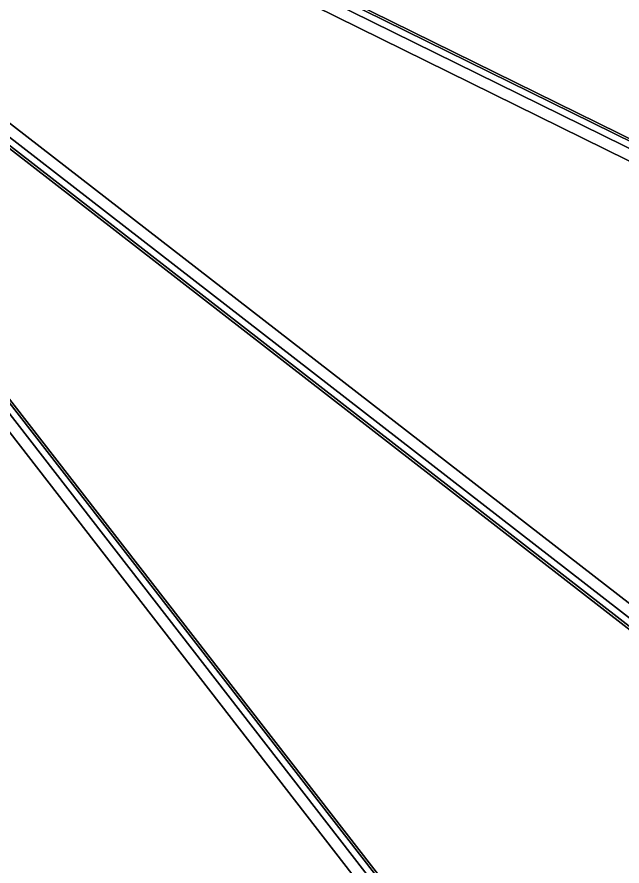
# Model space of a CAD drawing. Header units: millimetres. Extents: x -11 to 11, y -5.8 to 5.8.
# Drawn here: x 2.5034 to 2.7033, y -1.1592 to -0.8788 of the extents above; entities that cross this region are included whole.
import ezdxf

# ---------------------------------------------------------------- set-up
doc = ezdxf.new("R2010")
doc.units = ezdxf.units.MM
for name, color, linetype in [('CHERRY_MAT', 33, 'Continuous'), ('copertura', 8, 'Continuous'), ('pavimento_salone', 7, 'Continuous'), ('rolf', 254, 'Continuous')]:
    doc.layers.add(name, color=color, linetype=linetype)

msp = doc.modelspace()

# ---------------------------------------------------------------- linework, layer by layer
at = {"layer": 'CHERRY_MAT'}
for points in [[(2.69862, -1.25981, 1.87668), (2.24226, -0.67166, 1.87668), (2.24226, -0.67166, 1.8358), (2.69862, -1.25981, 1.8358)], [(2.69803, -1.26027, 1.83201), (2.69862, -1.25981, 1.8358), (2.24226, -0.67166, 1.8358), (2.24298, -0.67375, 1.83201)], [(2.24298, -0.67375, 1.88046), (2.24226, -0.67166, 1.87668), (2.69862, -1.25981, 1.87668), (2.69803, -1.26027, 1.88046)], [(2.69624, -1.26167, 1.82974), (2.69803, -1.26027, 1.83201), (2.24298, -0.67375, 1.83201), (2.24514, -0.68003, 1.82974)], [(2.24514, -0.68003, 1.88273), (2.24298, -0.67375, 1.88046), (2.69803, -1.26027, 1.88046), (2.69624, -1.26167, 1.88273)], [(2.69326, -1.264, 1.82898), (2.69624, -1.26167, 1.82974), (2.24514, -0.68003, 1.82974), (2.24875, -0.69049, 1.82898)], [(2.24875, -0.69049, 1.88349), (2.24514, -0.68003, 1.88273), (2.69624, -1.26167, 1.88273), (2.69326, -1.264, 1.88349)], [(2.22502, -0.68243, 1.67228), (2.55359, -1.35044, 1.67228), (2.55359, -1.35044, 1.6314), (2.22502, -0.68243, 1.6314)], [(2.89302, -1.011, 1.67228), (2.22502, -0.68243, 1.67228), (2.22502, -0.68243, 1.6314), (2.89302, -1.011, 1.6314)], [(2.22658, -0.684, 1.62761), (2.22502, -0.68243, 1.6314), (2.55359, -1.35044, 1.6314), (2.55427, -1.3501, 1.62761)], [(2.55427, -1.3501, 1.67606), (2.55359, -1.35044, 1.67228), (2.22502, -0.68243, 1.67228), (2.22658, -0.684, 1.67606)], [(2.89269, -1.01168, 1.62761), (2.89302, -1.011, 1.6314), (2.22502, -0.68243, 1.6314), (2.22658, -0.684, 1.62761)], [(2.22658, -0.684, 1.67606), (2.22502, -0.68243, 1.67228), (2.89302, -1.011, 1.67228), (2.89269, -1.01168, 1.67606)], [(2.23128, -0.68869, 1.62534), (2.22658, -0.684, 1.62761), (2.55427, -1.3501, 1.62761), (2.55631, -1.34911, 1.62534)], [(2.55631, -1.34911, 1.67833), (2.55427, -1.3501, 1.67606), (2.22658, -0.684, 1.67606), (2.23128, -0.68869, 1.67833)], [(2.8917, -1.01372, 1.62534), (2.89269, -1.01168, 1.62761), (2.22658, -0.684, 1.62761), (2.23128, -0.68869, 1.62534)], [(2.23128, -0.68869, 1.67833), (2.22658, -0.684, 1.67606), (2.89269, -1.01168, 1.67606), (2.8917, -1.01372, 1.67833)], [(2.23911, -0.69652, 1.62458), (2.23128, -0.68869, 1.62534), (2.55631, -1.34911, 1.62534), (2.55971, -1.34745, 1.62458)], [(2.55971, -1.34745, 1.67909), (2.55631, -1.34911, 1.67833), (2.23128, -0.68869, 1.67833), (2.23911, -0.69652, 1.67909)], [(2.89004, -1.01713, 1.62458), (2.8917, -1.01372, 1.62534), (2.23128, -0.68869, 1.62534), (2.23911, -0.69652, 1.62458)], [(2.23911, -0.69652, 1.67909), (2.23128, -0.68869, 1.67833), (2.8917, -1.01372, 1.67833), (2.89004, -1.01713, 1.67909)], [(2.25156, -1.41609, 1.82898), (2.69326, -1.264, 1.82898), (2.24875, -0.69049, 1.82898), (2.25156, -1.41609, 1.82898)], [(2.25156, -1.41609, 1.88349), (2.24875, -0.69049, 1.88349), (2.69326, -1.264, 1.88349), (2.26809, -1.41611, 1.88349)], [(2.55971, -1.34745, 1.62458), (2.89004, -1.01713, 1.62458), (2.23911, -0.69652, 1.62458), (2.55971, -1.34745, 1.62458)], [(2.55971, -1.34745, 1.67909), (2.23911, -0.69652, 1.67909), (2.89004, -1.01713, 1.67909), (2.57458, -1.34022, 1.67909)], [(2.21425, -0.69967, 1.46788), (2.80239, -1.15604, 1.46788), (2.80239, -1.15604, 1.427), (2.21425, -0.69967, 1.427)], [(2.21634, -0.70039, 1.42322), (2.21425, -0.69967, 1.427), (2.80239, -1.15604, 1.427), (2.80286, -1.15544, 1.42322)], [(2.80286, -1.15544, 1.47166), (2.80239, -1.15604, 1.46788), (2.21425, -0.69967, 1.46788), (2.21634, -0.70039, 1.47166)], [(2.22262, -0.70256, 1.42094), (2.21634, -0.70039, 1.42322), (2.80286, -1.15544, 1.42322), (2.80426, -1.15365, 1.42094)], [(2.80426, -1.15365, 1.47394), (2.80286, -1.15544, 1.47166), (2.21634, -0.70039, 1.47166), (2.22262, -0.70256, 1.47394)], [(2.23308, -0.70616, 1.42019), (2.22262, -0.70256, 1.42094), (2.80426, -1.15365, 1.42094), (2.80659, -1.15067, 1.42019)], [(2.80659, -1.15067, 1.47469), (2.80426, -1.15365, 1.47394), (2.22262, -0.70256, 1.47394), (2.23308, -0.70616, 1.47469)], [(2.80659, -1.15067, 1.42019), (2.95868, -0.70897, 1.42019), (2.23308, -0.70616, 1.42019), (2.80659, -1.15067, 1.42019)], [(2.80659, -1.15067, 1.47469), (2.23308, -0.70616, 1.47469), (2.95868, -0.70897, 1.47469), (2.81678, -1.13765, 1.47469)], [(2.57458, -1.34022, 1.62458), (2.88281, -1.03199, 1.62458), (2.89004, -1.01713, 1.62458), (2.55971, -1.34745, 1.62458)], [(2.89004, -1.01713, 1.67909), (2.88281, -1.03199, 1.67909), (2.57458, -1.34022, 1.67909), (2.89004, -1.01713, 1.67909)], [(2.5952, -1.32932, 1.62458), (2.87191, -1.05261, 1.62458), (2.88281, -1.03199, 1.62458), (2.57458, -1.34022, 1.62458)], [(2.88281, -1.03199, 1.67909), (2.87191, -1.05261, 1.67909), (2.5952, -1.32932, 1.67909), (2.57458, -1.34022, 1.67909)], [(2.5952, -1.32932, 1.62458), (2.84809, -1.0927, 1.62458), (2.86033, -1.07286, 1.62458), (2.87191, -1.05261, 1.62458)], [(2.86033, -1.07286, 1.67909), (2.84809, -1.0927, 1.67909), (2.5952, -1.32932, 1.67909), (2.87191, -1.05261, 1.67909)], [(2.5952, -1.32932, 1.62458), (2.82166, -1.13113, 1.62458), (2.83519, -1.11213, 1.62458), (2.84809, -1.0927, 1.62458)], [(2.83519, -1.11213, 1.67909), (2.82166, -1.13113, 1.67909), (2.5952, -1.32932, 1.67909), (2.84809, -1.0927, 1.67909)], [(2.5952, -1.32932, 1.62458), (2.7927, -1.16775, 1.62458), (2.80748, -1.14968, 1.62458), (2.82166, -1.13113, 1.62458)], [(2.80748, -1.14968, 1.67909), (2.7927, -1.16775, 1.67909), (2.5952, -1.32932, 1.67909), (2.82166, -1.13113, 1.67909)]]:
    msp.add_3dface(points, dxfattribs=at)
at = {"layer": 'copertura'}
msp.add_3dface([(0, -0.0125, 6.3), (0, -4.2625, 6.3), (11, -4.2625, 6.3), (11, -0.0125, 6.3)], dxfattribs=at)
at = {"layer": 'pavimento_salone'}
msp.add_3dface([(3, -4.2625), (3, 5.7375), (-3, 5.7375), (-3, -4.2625)], dxfattribs=at)
at = {"layer": 'rolf'}
msp.add_3dface([(0, -0.0125, 5.8), (0, -4.2625, 5.8), (10.7, -4.2625, 5.8), (10.7, -0.0125, 5.8)], dxfattribs=at)

doc.saveas('drawing.dxf')
